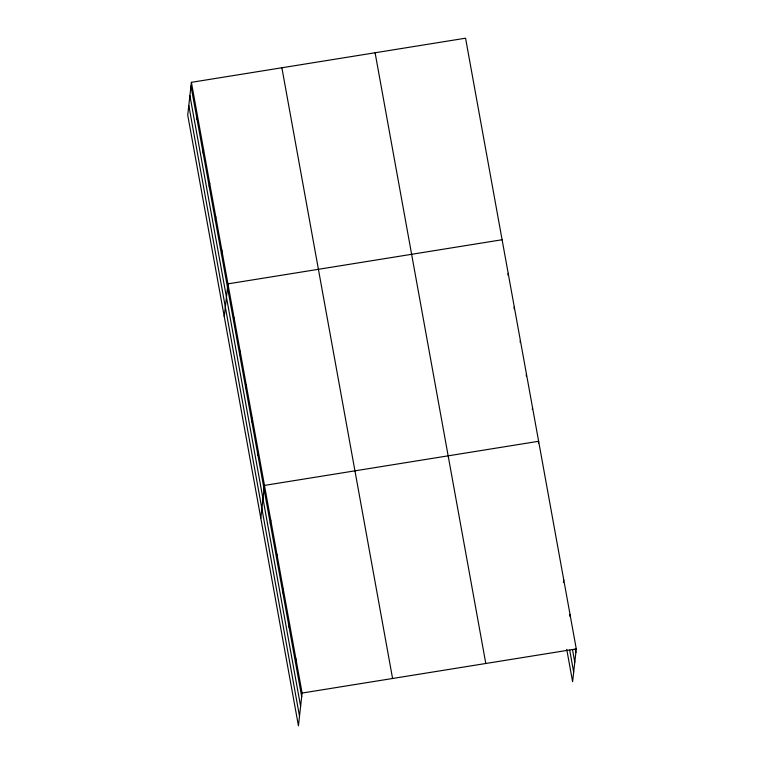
<?xml version="1.0" encoding="UTF-8"?>
<svg xmlns="http://www.w3.org/2000/svg" width="764" height="764" viewBox="0 0 764 764"><rect width="100%" height="100%" fill="white"/><g stroke="black" fill="none" stroke-linecap="round" stroke-linejoin="round"><path stroke-width="1.15" d="M191.401 82.331L187.724 115.078L298.438 725.8L302.105 693.053L191.401 82.331L465.562 38.2L576.276 648.923L572.599 681.669L566.745 649.371M197.074 119.623L197.494 115.918M203.167 153.211L203.577 149.505M209.25 186.798L209.67 183.093M215.343 220.395L215.754 216.69M221.426 253.982L221.846 250.277M224.263 316.611L227.939 283.864L502.101 239.743M233.612 321.157L234.023 317.452M239.695 354.754L240.116 351.048M245.788 388.341L246.199 384.636M251.872 421.929L252.292 418.223M257.965 455.516L258.375 451.81M260.791 518.154L264.468 485.407L538.63 441.277L538.419 443.13M270.322 523.712L270.743 520.007M276.597 558.322L277.017 554.616M282.871 592.931L283.291 589.225M289.145 627.54L289.566 623.835M295.42 662.149L295.83 658.444M507.984 275.183L508.184 273.331M514.067 308.771L514.277 306.918M520.16 342.358L520.37 340.505M526.243 375.955L526.453 374.102M532.336 409.542L532.546 407.689M563.412 582.483L563.727 579.704M569.791 616.166L570.001 614.313M302.105 693.053L576.276 648.923M575.225 649.171L575.855 652.628M572.484 649.524L574.786 662.216M569.696 650.174L573.678 672.091M375.095 52.764L485.799 663.486M281.878 67.767L392.581 678.489M190.99 86.036L301.694 696.758M189.911 95.615L300.615 706.337M188.803 105.489L299.507 716.212"/></g></svg>
